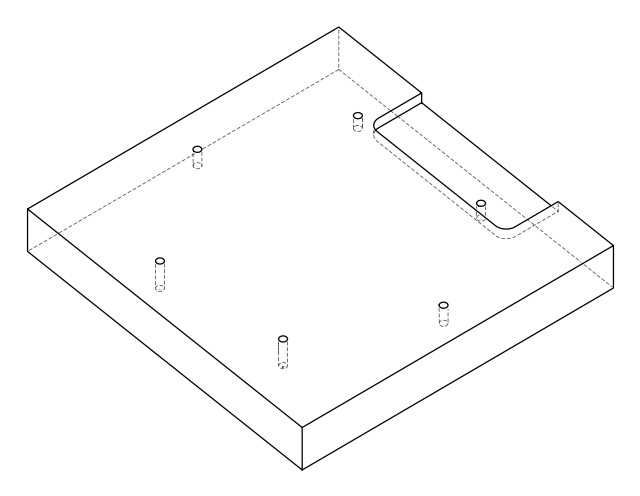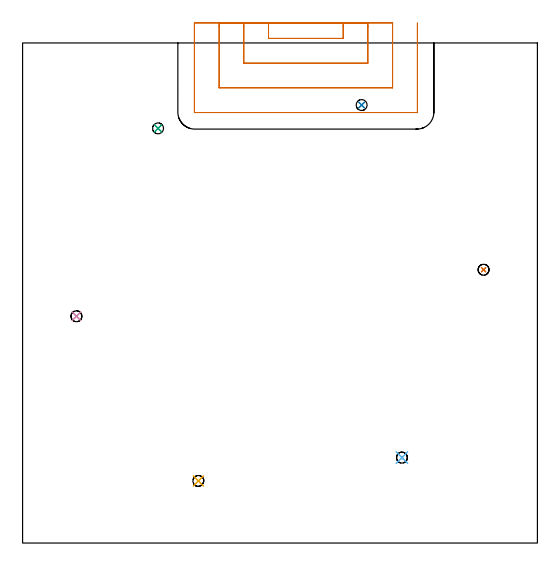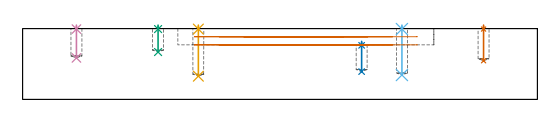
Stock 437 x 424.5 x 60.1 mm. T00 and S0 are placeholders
(PLAN: 13 operations, 2 tool changes, 7.5 min)
(1 SPOT_DRILL | STEP1POCKET | NXT0321_9005460120000 | 0.03 min | 1 mm3)
(2 SPOT_DRILL_1 | STEP1POCKET_1 | NXT0321_9005460120000 | 0.03 min | 1444 mm3)
(3 SPOT_DRILL_2 | STEP1POCKET_2 | NXT0321_9005460120000 | 0.03 min | 1 mm3)
(4 SPOT_DRILL_3 | STEP1POCKET_3 | NXT0321_9005460120000 | 0.03 min | 1 mm3)
(5 SPOT_DRILL_4 | STEP1POCKET_4 | NXT0321_9005460120000 | 0.03 min | 1 mm3)
(6 SPOT_DRILL_5 | STEP1POCKET_5 | NXT0321_9005460120000 | 0.03 min | 1 mm3)
(7 DRILL_BLIND_HOLE_INTO_CENTER | STEP1POCKET | NXT0301_064 | 0.12 min | 1765 mm3)
(8 DRILL_BLIND_HOLE_INTO_CENTER_1 | STEP1POCKET_1 | NXT0301_064 | 0.1 min | 1501 mm3)
(9 DRILL_BLIND_HOLE_INTO_CENTER_2 | STEP1POCKET_2 | NXT0301_064 | 0.09 min | 1266 mm3)
(10 DRILL_BLIND_HOLE_INTO_CENTER_3 | STEP1POCKET_3 | NXT0301_064 | 0.11 min | 1603 mm3)
(11 DRILL_BLIND_HOLE_INTO_CENTER_4 | STEP1POCKET_4 | NXT0301_064 | 0.17 min | 2650 mm3)
(12 DRILL_BLIND_HOLE_INTO_CENTER_5 | STEP1POCKET_5 | NXT0301_064 | 0.17 min | 2581 mm3)
(13 MILL_SLOT | SLOT_PARTIAL_RECTANGULAR | UGT0201_006 | Follow Part, ap 7, ae 75% | 6.59 min | 216516 mm3)
(TOOL NXT0321_9005460120000 | NC Spot Drill, 142deg, 12mm, Carbide, Uncoated | D12 PA142 FL30 Z2)
(TOOL NXT0301_064 | Carbide Drill 9.3mm [860.1-0930-028A1-MM 2214] | D9.3 PA140 FL47 Z2)
(TOOL UGT0201_006 | End Mill 28 mm | D28 FL25 Z2)
(OP 1 SPOT_DRILL)
G17 G21 G94 G90
T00 M6
G54
G17 G0 G90 X391.3 Y232. S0 M3
G43 Z70.1 H0
G94 G81 G98 Z59.7 F250. R63.1
G80
M5
M2
(OP 2 SPOT_DRILL_1)
G17 G21 G94 G90
T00 M6
G54
G17 G0 G90 X287.8 Y371.8 S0 M3
G43 Z70.1 H0
G94 G81 G98 Z45.9 F250. R49.3
G80
M5
M2
(OP 3 SPOT_DRILL_2)
G17 G21 G94 G90
T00 M6
G54
G17 G0 G90 X115. Y352. S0 M3
G43 Z70.1 H0
G94 G81 G98 Z59.7 F250. R63.1
G80
M5
M2
(OP 4 SPOT_DRILL_3)
G17 G21 G94 G90
T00 M6
G54
G17 G0 G90 X45.7 Y192.5 S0 M3
G43 Z70.1 H0
G94 G81 G98 Z59.7 F250. R63.1
G80
M5
M2
(OP 5 SPOT_DRILL_4)
G17 G21 G94 G90
T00 M6
G54
G17 G0 G90 X149.2 Y52.7 S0 M3
G43 Z70.1 H0
G94 G81 G98 Z59.7 F250. R63.1
G80
M5
M2
(OP 6 SPOT_DRILL_5)
G17 G21 G94 G90
T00 M6
G54
G17 G0 G90 X322. Y72.5 S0 M3
G43 Z70.1 H0
G94 G81 G98 Z59.7 F250. R63.1
G80
M5
M2
(OP 7 DRILL_BLIND_HOLE_INTO_CENTER)
G17 G21 G94 G90
T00 M6
G54
G17 G0 G90 X391.3 Y232. S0 M3
G43 Z70.1 H1
G94 G81 G98 Z32.8 F250. R62.1
G80
M5
M2
(OP 8 DRILL_BLIND_HOLE_INTO_CENTER_1)
G17 G21 G94 G90
T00 M6
G54
G17 G0 G90 X287.8 Y371.8 S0 M3
G43 Z70.1 H1
G94 G81 G98 Z23.6 F250. R48.3
G80
M5
M2
(OP 9 DRILL_BLIND_HOLE_INTO_CENTER_2)
G17 G21 G94 G90
T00 M6
G54
G17 G0 G90 X115. Y352. S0 M3
G43 Z70.1 H1
G94 G81 G98 Z40.2 F250. R62.1
G80
M5
M2
(OP 10 DRILL_BLIND_HOLE_INTO_CENTER_3)
G17 G21 G94 G90
T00 M6
G54
G17 G0 G90 X45.7 Y192.5 S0 M3
G43 Z70.1 H1
G94 G81 G98 Z35.2 F250. R62.1
G80
M5
M2
(OP 11 DRILL_BLIND_HOLE_INTO_CENTER_4)
G17 G21 G94 G90
T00 M6
G54
G17 G0 G90 X149.2 Y52.7 S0 M3
G43 Z70.1 H1
G94 G81 G98 Z19.7 F250. R62.1
G80
M5
M2
(OP 12 DRILL_BLIND_HOLE_INTO_CENTER_5)
G17 G21 G94 G90
T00 M6
G54
G17 G0 G90 X322. Y72.5 S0 M3
G43 Z70.1 H1
G94 G81 G98 Z20.7 F250. R62.1
G80
M5
M2
(OP 13 MILL_SLOT)
G17 G21 G94 G90
T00 M6
G54
G17 G0 G90 X208.8 Y441.5 S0 M3
G43 Z70.1 H0
Z53.2
G94 G1 Y438.5 F250.
Y428.4 F500.
X272.1
Y438.5
Y441.5 F250.
X187.8
Y438.5
Y407.4 F500.
X293.1
Y438.5
Y441.5 F250.
X166.8
Y438.5
Y386.4 F500.
X314.1
Y438.5
Y441.5 F250.
X145.8
Y438.5
Y365.8 F500.
G3 X146.2 Y365.4 R0.4
G1 X334.7
G3 X335.1 Y365.8 R0.4
G1 Y438.5
Y441.5 F250.
G0 X208.8 Z46.3
G1 Y438.5
Y428.4 F500.
X272.1
Y438.5
Y441.5 F250.
X187.8
Y438.5
Y407.4 F500.
X293.1
Y438.5
Y441.5 F250.
X166.8
Y438.5
Y386.4 F500.
X314.1
Y438.5
Y441.5 F250.
X145.8
Y438.5
Y365.8 F500.
G3 X146.2 Y365.4 R0.4
G1 X334.7
G3 X335.1 Y365.8 R0.4
G1 Y438.5
Y441.5 F250.
G0 Z70.1
M5
M2
